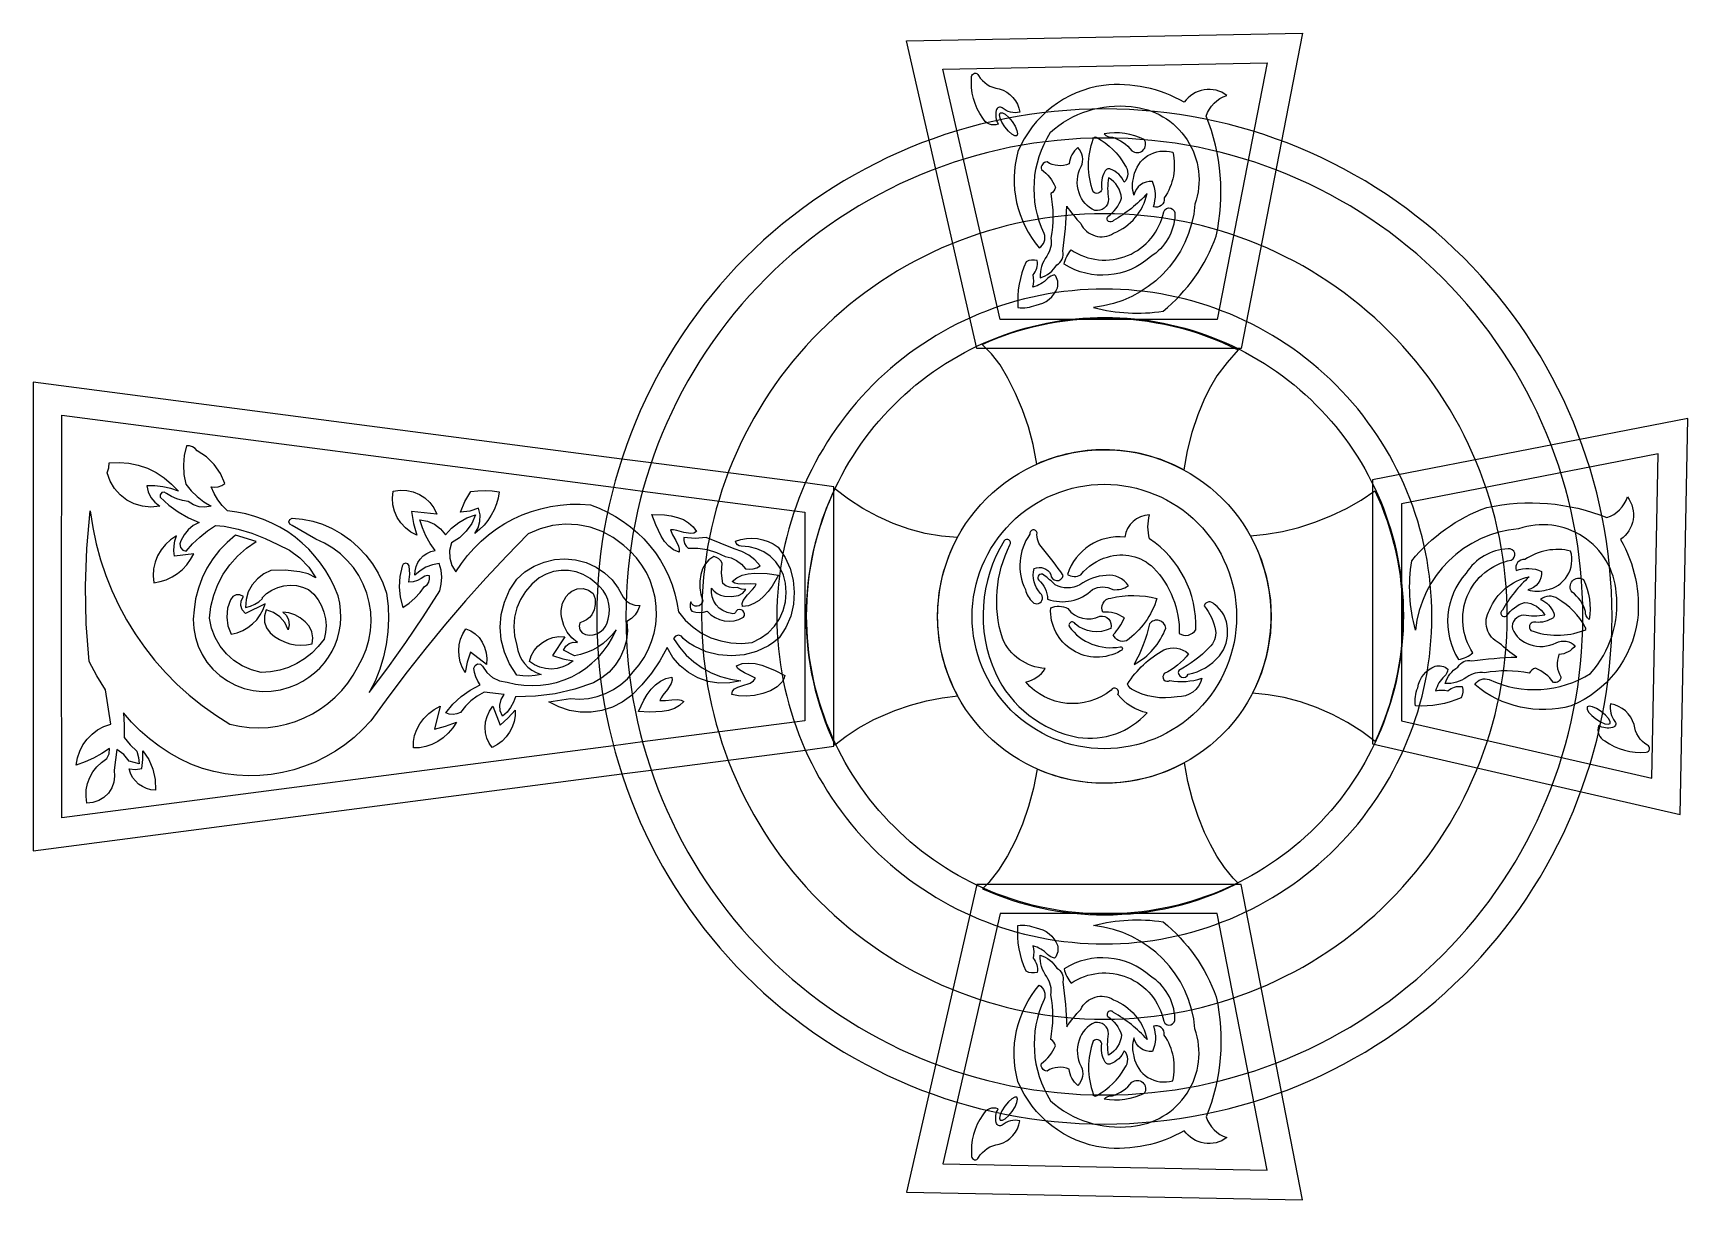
# Model space of a CAD drawing. Extents: x 3.9 to 46.1, y 10.1 to 39.9.
import ezdxf

# ---------------------------------------------------------------- set-up
doc = ezdxf.new("R2010")
doc.units = 0

msp = doc.modelspace()

# ---------------------------------------------------------------- linework, layer by layer
for points in [[(34.709, 31.833), (27.97, 31.833), (26.169, 39.681), (36.27, 39.88), (34.709, 31.833)], [(34.097, 32.575), (28.562, 32.575), (27.097, 38.957), (35.366, 39.12), (34.097, 32.575)], [(28.564, 37.845), (28.617, 37.848), (28.692, 37.808), (28.779, 37.73), (28.868, 37.622), (28.943, 37.503), (28.99, 37.396), (29.005, 37.312), (28.985, 37.263), (28.932, 37.259), (28.857, 37.3), (28.77, 37.378), (28.681, 37.486), (28.606, 37.605), (28.559, 37.712), (28.544, 37.796), (28.564, 37.845)], [(24.321, 25), (24.321, 28.21), (24.321, 28.31), (23.594, 28.405), (19.663, 28.918), (18.913, 29.016), (3.901, 30.977), (3.902, 25), (3.901, 19.023), (18.913, 20.984), (19.663, 21.082), (23.594, 21.595), (24.321, 21.69), (24.321, 21.79), (24.321, 25)], [(4.626, 25), (4.63, 30.133), (18.701, 28.295), (19.443, 28.198), (23.314, 27.693), (23.579, 27.658), (23.579, 25), (23.579, 22.342), (23.314, 22.307), (19.443, 21.802), (18.701, 21.705), (4.63, 19.867), (4.626, 25)], [(38.052, 28.489), (38.052, 21.751), (45.9, 19.949), (46.099, 30.051), (38.052, 28.489)], [(9.752, 25.461), (9.744, 25.465), (9.736, 25.469), (9.857, 25.583), (9.992, 25.674), (10.139, 25.74), (10.294, 25.782), (10.454, 25.798), (10.615, 25.789), (10.774, 25.752), (10.928, 25.689), (11.059, 25.566), (11.168, 25.427), (11.255, 25.276), (11.319, 25.114), (11.358, 24.944), (11.371, 24.77), (11.359, 24.594), (11.32, 24.419), (11.174, 24.231), (11.008, 24.064), (10.824, 23.919), (10.625, 23.798), (10.412, 23.702), (10.189, 23.631), (9.957, 23.588), (9.719, 23.573), (9.466, 23.638), (9.231, 23.742), (9.018, 23.88), (8.83, 24.048), (8.671, 24.243), (8.543, 24.462), (8.451, 24.701), (8.397, 24.956), (8.434, 25.255), (8.506, 25.544), (8.612, 25.82), (8.75, 26.08), (8.919, 26.322), (9.116, 26.543), (9.34, 26.74), (9.589, 26.91), (9.066, 27.073), (8.849, 26.89), (8.654, 26.688), (8.482, 26.468), (8.334, 26.232), (8.211, 25.982), (8.115, 25.72), (8.045, 25.448), (8.005, 25.168), (7.986, 24.93), (7.997, 24.695), (8.039, 24.466), (8.109, 24.244), (8.208, 24.033), (8.333, 23.836), (8.484, 23.655), (8.659, 23.492), (8.854, 23.355), (9.063, 23.245), (9.282, 23.163), (9.509, 23.111), (9.741, 23.087), (9.975, 23.094), (10.209, 23.131), (10.438, 23.198), (10.615, 23.267), (10.781, 23.35), (10.936, 23.449), (11.079, 23.56), (11.211, 23.683), (11.329, 23.818), (11.434, 23.962), (11.525, 24.115), (11.601, 24.276), (11.663, 24.443), (11.708, 24.616), (11.737, 24.793), (11.749, 24.974), (11.744, 25.157), (11.721, 25.342), (11.679, 25.526), (11.589, 25.749), (11.485, 25.962), (11.366, 26.166), (11.234, 26.359), (11.089, 26.542), (10.932, 26.714), (10.764, 26.874), (10.585, 27.021), (10.396, 27.156), (10.197, 27.277), (9.991, 27.384), (9.776, 27.477), (9.554, 27.554), (9.326, 27.616), (9.093, 27.662), (8.854, 27.691), (8.724, 27.827), (8.61, 27.977), (8.515, 28.138), (8.438, 28.31), (8.531, 28.298), (8.623, 28.309), (8.71, 28.34), (8.789, 28.391), (8.678, 28.65), (8.521, 28.88), (8.322, 29.075), (8.086, 29.229), (8.032, 29.289), (7.965, 29.33), (7.889, 29.352), (7.809, 29.352), (7.756, 29.11), (7.736, 28.864), (7.748, 28.618), (7.793, 28.375), (7.93, 28.208), (8.084, 28.059), (8.254, 27.926), (8.438, 27.813), (8.284, 27.786), (8.132, 27.798), (7.987, 27.849), (7.858, 27.935), (7.709, 27.957), (7.566, 27.999), (7.43, 28.059), (7.303, 28.139), (7.245, 28.171), (7.18, 28.159), (7.138, 28.107), (7.139, 28.041), (7.362, 27.842), (7.604, 27.667), (7.862, 27.519), (8.135, 27.398), (7.986, 27.319), (7.856, 27.213), (7.749, 27.083), (7.67, 26.934), (7.643, 26.85), (7.661, 26.764), (7.718, 26.696), (7.801, 26.666), (7.969, 26.852), (8.151, 27.024), (8.345, 27.182), (8.552, 27.325), (8.772, 27.3), (9.128, 27.225), (9.477, 27.123), (9.816, 26.993), (10.144, 26.836), (10.439, 26.69), (10.703, 26.497), (10.93, 26.262), (11.115, 25.99), (10.915, 26.085), (10.699, 26.136), (10.333, 26.183), (9.964, 26.177), (9.781, 26.086), (9.62, 25.962), (9.487, 25.809), (9.385, 25.632), (9.335, 25.435), (9.319, 25.233), (9.441, 25.262), (9.555, 25.311), (9.659, 25.378), (9.752, 25.461)], [(38.795, 27.877), (38.795, 22.342), (45.176, 20.877), (45.339, 29.147), (38.795, 27.877)], [(7.605, 28.196), (7.411, 28.261), (7.212, 28.306), (7.009, 28.331), (6.805, 28.334), (6.839, 28.178), (6.907, 28.036), (7.006, 27.912), (7.131, 27.813), (6.906, 27.79), (6.687, 27.81), (6.479, 27.871), (6.288, 27.969), (6.118, 28.101), (5.976, 28.264), (5.865, 28.454), (5.792, 28.668), (5.835, 28.791), (5.841, 28.92), (6.092, 28.93), (6.34, 28.909), (6.582, 28.858), (6.814, 28.779), (7.035, 28.672), (7.243, 28.538), (7.433, 28.379), (7.605, 28.196)], [(5.36, 27.691), (5.422, 27.269), (5.509, 26.854), (5.62, 26.447), (5.753, 26.048), (5.908, 25.659), (6.085, 25.28), (6.283, 24.913), (6.501, 24.557), (6.74, 24.215), (6.998, 23.886), (7.274, 23.572), (7.569, 23.274), (7.881, 22.992), (8.211, 22.727), (8.557, 22.481), (8.919, 22.254), (9.163, 22.201), (9.408, 22.171), (9.651, 22.161), (9.892, 22.172), (10.13, 22.203), (10.363, 22.254), (10.591, 22.323), (10.812, 22.412), (11.024, 22.518), (11.227, 22.641), (11.42, 22.782), (11.601, 22.939), (11.77, 23.111), (11.924, 23.299), (12.063, 23.502), (12.185, 23.719), (12.304, 23.935), (12.398, 24.161), (12.466, 24.395), (12.508, 24.634), (12.523, 24.876), (12.513, 25.119), (12.475, 25.36), (12.411, 25.598), (12.32, 25.828), (12.206, 26.045), (12.07, 26.246), (11.913, 26.431), (11.736, 26.598), (11.542, 26.746), (11.332, 26.872), (11.107, 26.975), (10.511, 27.325), (10.448, 27.351), (10.422, 27.414), (10.448, 27.478), (10.511, 27.504), (10.774, 27.482), (11.032, 27.43), (11.283, 27.351), (11.524, 27.243), (11.768, 27.106), (11.994, 26.945), (12.202, 26.763), (12.39, 26.561), (12.556, 26.341), (12.7, 26.105), (12.819, 25.855), (12.912, 25.591), (12.953, 25.264), (12.966, 24.937), (12.951, 24.611), (12.908, 24.288), (12.839, 23.969), (12.743, 23.657), (12.62, 23.354), (12.471, 23.06), (12.945, 23.692), (13.403, 24.336), (13.845, 24.991), (14.271, 25.656), (14.311, 25.828), (14.322, 26.003), (14.304, 26.178), (14.259, 26.348), (14.085, 26.317), (13.92, 26.255), (13.768, 26.166), (13.634, 26.051), (13.64, 26.166), (13.667, 26.274), (13.712, 26.375), (13.773, 26.466), (13.85, 26.544), (13.94, 26.609), (14.041, 26.657), (14.153, 26.686), (14.026, 26.866), (13.918, 27.057), (13.83, 27.258), (13.761, 27.467), (13.956, 27.433), (14.136, 27.355), (14.291, 27.236), (14.414, 27.081), (14.573, 27.254), (14.756, 27.399), (14.96, 27.513), (15.181, 27.593), (15.085, 27.371), (14.947, 27.174), (14.774, 27.008), (14.569, 26.877), (14.523, 26.686), (14.528, 26.492), (14.582, 26.305), (14.683, 26.136), (14.825, 26.352), (14.979, 26.556), (15.147, 26.746), (15.327, 26.923), (15.518, 27.086), (15.719, 27.235), (15.93, 27.369), (16.149, 27.488), (16.376, 27.591), (16.61, 27.679), (16.85, 27.75), (17.096, 27.804), (17.345, 27.842), (17.599, 27.861), (17.855, 27.863), (18.112, 27.846), (18.336, 27.762), (18.55, 27.664), (18.756, 27.552), (18.952, 27.427), (19.137, 27.289), (19.313, 27.138), (19.477, 26.977), (19.629, 26.805), (19.769, 26.622), (19.896, 26.43), (20.009, 26.23), (20.109, 26.021), (20.194, 25.805), (20.265, 25.582), (20.319, 25.353), (20.358, 25.119), (20.531, 24.909), (20.729, 24.729), (20.948, 24.578), (21.184, 24.46), (21.435, 24.376), (21.696, 24.326), (21.964, 24.313), (22.236, 24.338), (22.452, 24.444), (22.642, 24.584), (22.803, 24.752), (22.933, 24.943), (23.028, 25.153), (23.087, 25.377), (23.107, 25.612), (23.085, 25.852), (23.035, 26.051), (22.951, 26.233), (22.838, 26.396), (22.699, 26.535), (22.538, 26.647), (22.358, 26.73), (22.164, 26.781), (21.958, 26.796), (21.906, 26.805), (21.862, 26.83), (21.829, 26.869), (21.811, 26.918), (21.949, 26.963), (22.09, 26.989), (22.232, 26.997), (22.373, 26.987), (22.512, 26.959), (22.647, 26.914), (22.776, 26.851), (22.897, 26.771), (23.075, 26.506), (23.203, 26.221), (23.282, 25.923), (23.311, 25.617), (23.291, 25.311), (23.22, 25.01), (23.1, 24.722), (22.93, 24.452), (22.794, 24.345), (22.652, 24.253), (22.351, 24.11), (22.033, 24.023), (21.708, 23.993), (21.382, 24.019), (21.064, 24.101), (20.76, 24.24), (20.617, 24.331), (20.48, 24.435), (20.433, 24.498), (20.358, 24.522), (20.283, 24.498), (20.235, 24.435), (20.384, 24.215), (20.556, 24.017), (20.749, 23.841), (20.961, 23.69), (21.19, 23.565), (21.432, 23.467), (21.686, 23.399), (21.95, 23.361), (21.667, 23.304), (21.386, 23.299), (21.112, 23.343), (20.852, 23.434), (20.612, 23.568), (20.398, 23.744), (20.216, 23.958), (20.072, 24.207), (19.885, 23.873), (19.669, 23.557), (19.426, 23.261), (19.158, 22.986), (18.924, 22.817), (18.672, 22.69), (18.406, 22.604), (18.131, 22.561), (17.853, 22.562), (17.577, 22.605), (17.308, 22.692), (17.051, 22.824), (17.606, 22.905), (17.837, 22.893), (18.064, 22.911), (18.286, 22.959), (18.498, 23.034), (18.699, 23.135), (18.886, 23.262), (19.056, 23.414), (19.207, 23.589), (19.354, 23.764), (19.481, 23.953), (19.587, 24.152), (19.672, 24.361), (19.736, 24.577), (19.777, 24.799), (19.795, 25.025), (19.79, 25.254), (19.76, 25.481), (19.708, 25.702), (19.634, 25.915), (19.539, 26.119), (19.423, 26.312), (19.288, 26.493), (19.133, 26.661), (18.962, 26.812), (18.697, 27.013), (18.411, 27.169), (18.107, 27.278), (17.791, 27.34), (17.47, 27.354), (17.149, 27.321), (16.833, 27.238), (16.529, 27.105), (15.983, 26.546), (15.45, 25.976), (14.929, 25.396), (14.42, 24.804), (13.923, 24.202), (13.44, 23.59), (12.969, 22.968), (12.512, 22.335), (12.305, 22.115), (12.085, 21.913), (11.853, 21.729), (11.61, 21.564), (11.356, 21.417), (11.094, 21.289), (10.823, 21.18), (10.546, 21.091), (10.263, 21.022), (9.975, 20.973), (9.684, 20.944), (9.391, 20.937), (9.096, 20.951), (8.802, 20.986), (8.508, 21.043), (8.217, 21.123), (7.925, 21.235), (7.643, 21.368), (7.372, 21.519), (7.112, 21.689), (6.865, 21.877), (6.632, 22.081), (6.412, 22.302), (6.209, 22.539), (6.227, 22.226), (6.225, 21.912), (6.374, 21.728), (6.543, 21.562), (6.586, 21.405), (6.609, 21.245), (6.347, 21.31), (6.212, 21.481), (6.037, 21.611), (5.964, 21.082), (5.98, 20.926), (5.96, 20.772), (5.907, 20.626), (5.821, 20.495), (5.708, 20.386), (5.574, 20.306), (5.427, 20.258), (5.27, 20.243), (5.251, 20.411), (5.258, 20.577), (5.29, 20.737), (5.346, 20.891), (5.425, 21.034), (5.525, 21.164), (5.645, 21.278), (5.784, 21.375), (5.838, 21.5), (5.849, 21.635), (5.651, 21.504), (5.442, 21.389), (5.225, 21.291), (5, 21.212), (5.032, 21.394), (5.09, 21.566), (5.172, 21.726), (5.277, 21.871), (5.403, 21.999), (5.547, 22.107), (5.707, 22.192), (5.882, 22.254), (5.751, 23.133), (5.528, 23.484), (5.327, 23.849), (5.257, 24.809), (5.24, 25.771), (5.274, 26.732), (5.36, 27.691)], [(13.687, 27.073), (13.531, 27.155), (13.394, 27.261), (13.279, 27.386), (13.187, 27.528), (13.119, 27.683), (13.078, 27.848), (13.066, 28.02), (13.083, 28.196), (13.258, 28.223), (13.43, 28.217), (13.596, 28.18), (13.751, 28.115), (13.892, 28.024), (14.016, 27.907), (14.117, 27.769), (14.194, 27.61), (13.549, 27.675), (13.603, 27.37), (13.687, 27.073)], [(14.802, 27.663), (14.909, 27.936), (15.067, 28.184), (15.246, 28.207), (15.427, 28.214), (15.607, 28.205), (15.786, 28.179), (15.758, 28.022), (15.715, 27.87), (15.657, 27.723), (15.585, 27.583), (15.499, 27.451), (15.4, 27.328), (15.288, 27.215), (15.165, 27.113), (15.253, 27.263), (15.297, 27.427), (15.299, 27.597), (15.255, 27.764), (15.035, 27.685), (14.802, 27.663)], [(20.376, 26.641), (20.233, 26.699), (20.111, 26.791), (20.006, 26.909), (19.917, 27.045), (19.778, 27.337), (19.681, 27.603), (20.006, 27.593), (20.172, 27.568), (20.332, 27.528), (20.483, 27.47), (20.618, 27.391), (20.732, 27.29), (20.822, 27.165), (20.754, 27.126), (20.674, 27.114), (20.496, 27.141), (20.313, 27.192), (20.228, 27.21), (20.151, 27.213), (20.21, 27.081), (20.292, 26.942), (20.359, 26.796), (20.376, 26.72), (20.376, 26.641)], [(7.997, 26.6), (7.507, 26.543), (7.493, 26.673), (7.497, 26.803), (7.518, 26.931), (7.556, 27.056), (7.405, 26.957), (7.274, 26.837), (7.164, 26.7), (7.076, 26.549), (7.012, 26.387), (6.973, 26.216), (6.961, 26.039), (6.976, 25.86), (7.141, 25.889), (7.298, 25.939), (7.447, 26.008), (7.585, 26.095), (7.71, 26.2), (7.822, 26.319), (7.918, 26.453), (7.997, 26.6)], [(22.44, 26.291), (22.306, 26.443), (22.149, 26.568), (21.971, 26.662), (21.778, 26.723), (21.068, 27.016), (20.782, 26.99), (20.497, 27.016), (20.497, 26.938), (20.516, 26.864), (20.552, 26.797), (20.603, 26.739), (20.85, 26.743), (21.093, 26.708), (21.328, 26.636), (21.55, 26.527), (21.701, 26.493), (21.84, 26.428), (21.963, 26.335), (22.064, 26.218), (22.162, 26.205), (22.26, 26.213), (22.354, 26.242), (22.44, 26.291)], [(13.312, 26.283), (13.251, 26.022), (13.233, 25.757), (13.259, 25.492), (13.328, 25.233), (13.489, 25.341), (13.636, 25.467), (13.768, 25.608), (13.883, 25.764), (13.949, 25.811), (13.994, 25.876), (14.013, 25.952), (14.006, 26.033), (13.948, 26.043), (13.891, 26.031), (13.801, 25.965), (13.701, 25.917), (13.594, 25.887), (13.483, 25.876), (13.507, 26.083), (13.491, 26.291), (13.458, 26.344), (13.398, 26.363), (13.34, 26.339), (13.312, 26.283)], [(16.855, 23.524), (16.701, 23.493), (16.546, 23.48), (16.39, 23.485), (16.235, 23.507), (16.05, 23.789), (15.918, 24.091), (15.839, 24.406), (15.812, 24.728), (15.839, 25.051), (15.918, 25.366), (16.05, 25.668), (16.235, 25.949), (16.444, 26.137), (16.678, 26.285), (16.93, 26.39), (17.193, 26.452), (17.464, 26.471), (17.736, 26.446), (18.003, 26.375), (18.259, 26.259), (18.476, 26.111), (18.665, 25.931), (18.822, 25.724), (18.945, 25.493), (19.026, 25.397), (19.128, 25.328), (19.244, 25.288), (19.37, 25.282), (19.326, 25.154), (19.254, 25.04), (19.159, 24.946), (19.043, 24.875), (19.056, 24.633), (19.03, 24.396), (18.969, 24.17), (18.873, 23.956), (18.746, 23.76), (18.589, 23.584), (18.404, 23.434), (18.194, 23.312), (17.712, 23.145), (17.217, 23.029), (16.712, 22.965), (16.202, 22.954), (16.15, 22.812), (16.078, 22.68), (15.986, 22.561), (15.875, 22.457), (15.814, 22.595), (15.801, 22.741), (15.835, 22.884), (15.916, 23.011), (15.402, 23.068), (15.227, 22.969), (15.067, 22.849), (14.924, 22.711), (14.798, 22.555), (14.707, 22.516), (14.611, 22.502), (14.514, 22.512), (14.422, 22.547), (14.605, 22.767), (14.815, 22.96), (15.049, 23.124), (15.304, 23.255), (15.239, 23.353), (15.19, 23.459), (15.157, 23.57), (15.141, 23.686), (15.17, 23.753), (15.233, 23.79), (15.306, 23.783), (15.361, 23.735), (15.471, 23.571), (15.618, 23.444), (15.794, 23.361), (15.99, 23.328), (16.202, 23.277), (16.416, 23.247), (16.628, 23.236), (16.838, 23.245), (17.045, 23.273), (17.248, 23.32), (17.445, 23.384), (17.635, 23.465), (17.817, 23.563), (17.989, 23.676), (18.152, 23.806), (18.303, 23.95), (18.441, 24.108), (18.565, 24.28), (18.673, 24.465), (18.766, 24.663), (18.667, 24.535), (18.556, 24.418), (18.435, 24.313), (18.304, 24.221), (18.164, 24.143), (18.017, 24.079), (17.863, 24.029), (17.704, 23.996), (17.427, 24.142), (17.482, 24.241), (17.568, 24.31), (17.672, 24.344), (17.786, 24.338), (17.638, 24.458), (17.52, 24.604), (17.434, 24.772), (17.386, 24.956), (17.369, 25.054), (17.367, 25.152), (17.405, 25.341), (17.498, 25.51), (17.562, 25.584), (17.639, 25.648), (17.778, 25.705), (17.924, 25.712), (18.064, 25.671), (18.186, 25.583), (18.23, 25.448), (18.238, 25.309), (18.209, 25.172), (18.145, 25.046), (18.086, 24.973), (18.014, 24.914), (17.932, 24.87), (17.843, 24.842), (17.825, 24.75), (17.847, 24.658), (17.906, 24.584), (17.99, 24.541), (18.087, 24.527), (18.185, 24.534), (18.278, 24.561), (18.365, 24.607), (18.439, 24.671), (18.498, 24.748), (18.54, 24.836), (18.562, 24.932), (18.589, 25.059), (18.596, 25.187), (18.584, 25.312), (18.553, 25.435), (18.505, 25.551), (18.439, 25.659), (18.357, 25.757), (18.259, 25.843), (18.104, 25.973), (17.932, 26.071), (17.749, 26.138), (17.558, 26.172), (17.364, 26.174), (17.171, 26.144), (16.983, 26.08), (16.806, 25.982), (16.616, 25.823), (16.457, 25.64), (16.33, 25.436), (16.237, 25.217), (16.18, 24.985), (16.159, 24.747), (16.177, 24.505), (16.235, 24.264), (16.259, 24.137), (16.301, 24.016), (16.359, 23.903), (16.433, 23.801), (16.521, 23.71), (16.622, 23.633), (16.733, 23.57), (16.855, 23.524)], [(21.256, 26.527), (21.136, 26.444), (21.039, 26.337), (20.969, 26.212), (20.929, 26.071), (20.905, 25.901), (20.905, 25.73), (20.929, 25.561), (20.978, 25.396), (20.963, 25.345), (20.932, 25.303), (20.889, 25.274), (20.837, 25.26), (20.784, 25.265), (20.737, 25.287), (20.7, 25.323), (20.676, 25.371), (20.656, 25.312), (20.654, 25.25), (20.669, 25.19), (20.701, 25.135), (20.797, 25.108), (20.897, 25.099), (20.996, 25.108), (21.093, 25.135), (21.185, 25.044), (21.29, 24.973), (21.405, 24.921), (21.525, 24.89), (21.65, 24.88), (21.775, 24.891), (21.897, 24.925), (22.015, 24.981), (22.038, 25.023), (22.042, 25.069), (22.029, 25.114), (21.999, 25.152), (21.956, 25.174), (21.91, 25.179), (21.865, 25.166), (21.827, 25.135), (21.814, 25.099), (21.784, 25.073), (21.746, 25.066), (21.709, 25.078), (21.597, 25.103), (21.493, 25.149), (21.4, 25.214), (21.32, 25.296), (21.259, 25.393), (21.218, 25.499), (21.199, 25.611), (21.203, 25.725), (21.265, 25.646), (21.344, 25.584), (21.434, 25.542), (21.533, 25.522), (21.714, 25.509), (21.893, 25.534), (21.996, 25.595), (22.076, 25.685), (21.963, 25.7), (21.856, 25.742), (21.757, 25.733), (21.66, 25.748), (21.569, 25.785), (21.488, 25.843), (21.453, 26.101), (21.472, 26.36), (21.436, 26.423), (21.386, 26.473), (21.325, 26.508), (21.256, 26.527)], [(21.728, 25.889), (21.846, 25.988), (21.985, 26.054), (22.138, 26.092), (22.3, 26.108), (22.624, 26.095), (22.906, 26.058), (22.746, 25.775), (22.648, 25.64), (22.538, 25.517), (22.416, 25.411), (22.284, 25.328), (22.141, 25.273), (21.989, 25.252), (21.985, 25.33), (22.011, 25.406), (22.117, 25.551), (22.248, 25.689), (22.303, 25.757), (22.341, 25.823), (22.196, 25.832), (22.035, 25.824), (21.874, 25.832), (21.799, 25.852), (21.728, 25.889)], [(9.817, 25.323), (9.319, 25.078), (9.235, 25.167), (9.195, 25.281), (9.204, 25.403), (9.262, 25.51), (9.175, 25.555), (9.077, 25.555), (8.991, 25.509), (8.936, 25.428), (8.859, 25.212), (8.837, 24.987), (8.868, 24.763), (8.952, 24.549), (9.104, 24.585), (9.247, 24.641), (9.379, 24.716), (9.499, 24.809), (9.604, 24.917), (9.694, 25.04), (9.765, 25.176), (9.817, 25.323)], [(9.842, 25.168), (9.8, 25.014), (9.805, 24.859), (9.855, 24.711), (9.948, 24.582), (10.06, 24.488), (10.182, 24.411), (10.311, 24.35), (10.447, 24.305), (10.587, 24.278), (10.73, 24.269), (10.874, 24.278), (11.018, 24.305), (11.035, 24.46), (11.009, 24.612), (10.942, 24.75), (10.838, 24.867), (10.714, 24.967), (10.575, 25.042), (10.424, 25.09), (10.266, 25.111), (10.359, 25.023), (10.415, 24.912), (10.432, 24.788), (10.405, 24.663), (10.32, 24.843), (10.193, 24.992), (10.031, 25.103), (9.842, 25.168)], [(14.918, 23.575), (14.844, 23.704), (14.792, 23.842), (14.762, 23.986), (14.754, 24.133), (14.767, 24.28), (14.801, 24.424), (14.857, 24.561), (14.935, 24.688), (15.062, 24.635), (15.175, 24.559), (15.272, 24.461), (15.352, 24.346), (15.412, 24.217), (15.452, 24.077), (15.468, 23.928), (15.459, 23.774), (15.051, 24.094), (14.973, 23.838), (14.918, 23.575)], [(17.673, 23.867), (17.546, 23.778), (17.41, 23.714), (17.266, 23.674), (17.118, 23.659), (16.971, 23.67), (16.826, 23.705), (16.687, 23.764), (16.557, 23.849), (16.606, 23.997), (16.68, 24.13), (16.775, 24.245), (16.887, 24.34), (17.015, 24.414), (17.155, 24.464), (17.304, 24.487), (17.458, 24.482), (17.149, 24.003), (17.408, 23.921), (17.673, 23.867)], [(21.835, 23.743), (21.982, 23.798), (22.142, 23.814), (22.31, 23.799), (22.48, 23.759), (22.803, 23.633), (23.068, 23.491), (23.043, 23.41), (23.002, 23.336), (22.878, 23.208), (22.709, 23.107), (22.512, 23.033), (22.3, 22.986), (22.087, 22.967), (21.89, 22.975), (21.721, 23.011), (21.732, 23.094), (21.787, 23.153), (21.873, 23.195), (21.977, 23.228), (22.19, 23.3), (22.273, 23.355), (22.324, 23.431), (22.189, 23.496), (22.04, 23.559), (21.911, 23.636), (21.864, 23.685), (21.835, 23.743)], [(20.497, 22.836), (20.387, 22.728), (20.254, 22.652), (20.104, 22.602), (19.944, 22.573), (19.62, 22.56), (19.337, 22.574), (19.473, 22.869), (19.56, 23.012), (19.66, 23.143), (19.773, 23.258), (19.898, 23.351), (20.036, 23.417), (20.186, 23.45), (20.196, 23.373), (20.176, 23.295), (20.082, 23.142), (19.963, 22.994), (19.913, 22.923), (19.88, 22.854), (20.026, 22.856), (20.185, 22.877), (20.346, 22.882), (20.423, 22.867), (20.497, 22.836)], [(14.699, 22.306), (14.603, 22.157), (14.488, 22.023), (14.359, 21.907), (14.218, 21.811), (14.069, 21.735), (13.914, 21.682), (13.757, 21.654), (13.601, 21.653), (13.601, 21.808), (13.63, 21.964), (13.686, 22.117), (13.766, 22.263), (13.869, 22.399), (13.991, 22.522), (14.13, 22.627), (14.284, 22.711), (14.136, 22.123), (14.418, 22.201), (14.699, 22.306)], [(16.195, 22.611), (16.192, 22.463), (16.166, 22.318), (16.119, 22.178), (16.051, 22.047), (15.964, 21.927), (15.861, 21.821), (15.743, 21.732), (15.611, 21.662), (15.529, 21.772), (15.471, 21.895), (15.437, 22.029), (15.427, 22.168), (15.441, 22.31), (15.479, 22.451), (15.541, 22.587), (15.627, 22.714), (15.815, 22.232), (16.013, 22.412), (16.195, 22.611)], [(44.113, 22.271), (44.116, 22.324), (44.075, 22.399), (43.997, 22.486), (43.889, 22.575), (43.771, 22.65), (43.664, 22.697), (43.58, 22.712), (43.53, 22.692), (43.527, 22.639), (43.568, 22.564), (43.646, 22.477), (43.754, 22.388), (43.872, 22.313), (43.979, 22.266), (44.063, 22.251), (44.113, 22.271)], [(6.699, 21.578), (6.85, 21.352), (6.957, 21.104), (7.016, 20.841), (7.025, 20.569), (6.906, 20.581), (6.793, 20.612), (6.688, 20.661), (6.592, 20.726), (6.509, 20.805), (6.439, 20.897), (6.384, 21.001), (6.347, 21.114), (6.511, 21.096), (6.674, 21.123), (6.697, 21.35), (6.699, 21.578)], [(34.709, 18.167), (27.97, 18.167), (26.169, 10.319), (36.27, 10.12), (34.709, 18.167)], [(34.097, 17.425), (28.562, 17.425), (27.097, 11.043), (35.366, 10.88), (34.097, 17.425)], [(28.564, 12.155), (28.617, 12.152), (28.692, 12.192), (28.779, 12.27), (28.868, 12.378), (28.943, 12.497), (28.99, 12.604), (29.005, 12.688), (28.985, 12.737), (28.932, 12.741), (28.857, 12.7), (28.77, 12.622), (28.681, 12.514), (28.606, 12.395), (28.559, 12.288), (28.544, 12.204), (28.564, 12.155)]]:
    msp.add_lwpolyline(points, close=True)
for points in [[(29.062, 37.861, -0.234626), (28.615, 37.973, 0.583174), (28.463, 37.909, 0.2054), (28.511, 37.558, -0.384827), (28.12, 37.709, -0.177719), (27.833, 38.77, -0.787315), (28.009, 38.802, 0.231561), (28.535, 38.459, -0.291821), (29.062, 37.861)], [(30.944, 32.883, 0.105295), (32.715, 32.788, 0.136889), (34.071, 34.702, 0.150554), (33.816, 37.765, -0.234795), (34.342, 38.292, 0.421878), (33.257, 38.116, 0.157442), (31.199, 38.547, 0.265564), (29.014, 36.856, 0.247326), (29.556, 34.399, 0.36205), (29.684, 34.766, -0.255843), (29.843, 37.35, -0.215026), (31.901, 38.004, -0.492038), (33.529, 35.516, -0.361048), (30.944, 32.883)], [(31.219, 37.945, 0.414214), (18.274, 25, 0.414214), (31.219, 12.055, 0.414214), (44.164, 25, 0.414214), (31.219, 37.945)], [(31.219, 37.203, 0.414214), (19.017, 25, 0.414214), (31.219, 12.797, 0.414214), (43.422, 25, 0.414214), (31.219, 37.203)], [(31.726, 36.074, 0.214771), (31.375, 36.409, 0.477709), (31.231, 36.349, 0.171761), (31.152, 35.891, -0.581566), (30.936, 35.827, -0.177911), (30.936, 37.175, -0.762031), (31.024, 37.215, -0.139147), (31.742, 36.513, -0.362644), (31.726, 36.074)], [(32.236, 37.167, 0.158163), (31.215, 37.311, 0.256196), (31.423, 37.223, -0.157582), (31.917, 36.88, 0.859061), (32.236, 37.167)], [(30.258, 35.468, 0.038721), (30.617, 35.021, 0.448768), (31.455, 34.774, 0.247435), (32.308, 35.787, -0.079644), (31.455, 35.101, -1), (31.303, 35.205, 0.17183), (31.654, 35.667, 0.25245), (31.327, 36.186, 0.090887), (31.327, 35.643, -0.460976), (30.976, 35.356, -0.219401), (30.577, 35.803, -0.21063), (30.625, 36.473, 0.312948), (30.545, 36.96, 0.215656), (30.322, 36.545, -0.246117), (29.756, 36.593, 0.482556), (29.612, 36.401, -0.145018), (29.971, 35.947, -0.216609), (29.851, 35.787, -0.092879), (29.855, 34.65, -0.201858), (29.748, 34.192, 0.176284), (29.584, 33.641, 0.194149), (30.003, 33.968, 0.35195), (30.162, 34.319, 0.02653), (30.258, 35.468)], [(32.962, 36.84, -0.211419), (32.747, 35.675, -0.552925), (32.468, 35.452, 0.196989), (32.444, 36.098, 0.378105), (31.973, 35.747, -0.146302), (31.973, 36.226, -0.450769), (32.962, 36.84)], [(31.219, 35.271, 0.414214), (20.948, 25, 0.414214), (31.219, 14.729, 0.414214), (41.491, 25, 0.414214), (31.219, 35.271)], [(32.731, 35.324, -0.906755), (33.018, 35.245, -0.248376), (32.396, 34.176, -0.335609), (30.194, 33.984, -0.123106), (30.37, 34.351, 0.535608), (32.731, 35.324)], [(29.221, 34.048, 0.123682), (29.014, 32.883, 0.136184), (29.476, 32.943, 0.266645), (30.023, 33.382, 0.247286), (29.951, 33.713, 0.161537), (29.768, 33.621, -0.144009), (29.397, 33.398, 0.115828), (29.401, 33.713, 0.210481), (29.508, 34.076, 0.203602), (29.221, 34.048)], [(31.219, 33.351, 0.414214), (22.868, 25, 0.414214), (31.219, 16.649, 0.414214), (39.571, 25, 0.414214), (31.219, 33.351)], [(31.235, 32.629, -0.414214), (38.844, 25.02, -0.414214), (31.235, 17.411, -0.414214), (23.627, 25.02, -0.414214), (31.235, 32.629)], [(33.242, 28.741, 0.124538), (31.219, 29.253, 0.10449), (29.499, 28.889), (29.406, 29.383), (29.284, 29.838), (29.133, 30.268), (28.953, 30.687), (28.757, 31.081), (28.558, 31.416), (28.344, 31.7), (28.102, 31.941, -0.105938), (31.219, 32.609, -0.116675), (34.629, 31.802), (34.346, 31.48), (34.089, 31.138), (33.923, 30.855), (33.776, 30.562), (33.6, 30.144), (33.451, 29.697), (33.33, 29.228), (33.242, 28.741)], [(31.219, 29.253, -0.414214), (35.472, 25, -0.414214), (31.219, 20.747, -0.414214), (26.967, 25, -0.414214), (31.219, 29.253)], [(31.219, 28.372, -0.414214), (34.591, 25, -0.414214), (31.219, 21.627, -0.414214), (27.847, 25, -0.414214), (31.219, 28.372)], [(24.345, 28.26, 0.111163), (23.611, 25, 0.111486), (24.349, 21.731), (24.636, 21.952), (24.941, 22.148), (25.344, 22.369), (25.874, 22.602), (26.277, 22.742), (26.683, 22.851), (27.086, 22.928), (27.481, 22.973, -0.12488), (26.967, 25, -0.123777), (27.472, 27.011), (27.064, 27.045), (26.653, 27.117), (26.243, 27.226), (25.837, 27.37), (25.44, 27.548), (25.056, 27.756), (24.69, 27.994), (24.345, 28.26)], [(38.118, 28.209, -0.109295), (38.828, 25, -0.108602), (38.127, 21.809), (37.788, 22.067), (37.421, 22.299), (37.033, 22.503), (36.63, 22.677), (36.218, 22.82), (35.804, 22.93), (35.394, 23.004), (34.995, 23.042, 0.120178), (35.472, 25, 0.127004), (34.941, 27.059), (35.344, 27.096), (35.757, 27.166), (36.174, 27.269), (36.589, 27.402), (36.997, 27.564), (37.392, 27.754), (37.768, 27.97), (38.118, 28.209)], [(39.151, 24.651, -0.105295), (39.055, 26.422, -0.136889), (40.97, 27.778, -0.150554), (44.033, 27.523, 0.234795), (44.559, 28.049, -0.421878), (44.384, 26.964, -0.157442), (44.815, 24.906, -0.265564), (43.123, 22.721, -0.247326), (40.667, 23.263, -0.36205), (41.034, 23.391, 0.255843), (43.618, 23.55, 0.215026), (44.272, 25.608, 0.492038), (41.783, 27.236, 0.361048), (39.151, 24.651)], [(33.13, 24.567, 0.425369), (33.549, 24.663, 0.259632), (32.372, 26.984, -0.135824), (32.372, 27.589, 0.378672), (31.744, 27.025, 0.354737), (30.277, 26.074, 0.284823), (30.616, 26.066, -0.154212), (31.3, 26.517, -0.278598), (32.469, 26.243, -0.198985), (33.13, 24.567)], [(30.172, 26.049, 0.017132), (29.641, 26.742, -0.23109), (29.504, 27.137, 1), (29.318, 27.097, 0.273695), (29.205, 25.687, 0.150157), (29.391, 25.365, 1), (29.592, 25.59, -0.265564), (29.431, 26.227, -0.388365), (29.85, 26.074, 0.908153), (30.172, 26.049)], [(28.811, 26.831, 1), (28.665, 26.928, 0.249566), (28.441, 23.562, 0.245009), (30.551, 21.916, 0.250482), (32.308, 22.544, -0.176723), (31.566, 23.012, 1), (31.389, 23.124, -0.408259), (29.213, 23.334, 0.206956), (29.713, 23.672, -0.281401), (28.617, 24.446, -0.193912), (28.811, 26.831)], [(41.592, 26.438, 0.906755), (41.512, 26.725, 0.248376), (40.443, 26.103, 0.335609), (40.252, 23.901, 0.123106), (40.619, 24.077, -0.535608), (41.592, 26.438)], [(43.108, 26.669, 0.211419), (41.943, 26.454, 0.552925), (41.72, 26.175, -0.196989), (42.366, 26.151, -0.378105), (42.015, 25.68, 0.146302), (42.493, 25.68, 0.450769), (43.108, 26.669)], [(31.437, 25.687, 0.17305), (31.832, 25.784, 0.290009), (31.268, 26.049, 0.140861), (30.591, 25.808, -0.248447), (29.963, 25.808, 0.042703), (29.673, 26.058, 0.955216), (29.544, 25.929, -0.217735), (29.769, 25.445, 0.287046), (30.914, 25.687, -0.250551), (31.437, 25.687)], [(41.736, 23.965, -0.038721), (41.289, 24.324, -0.448768), (41.042, 25.162, -0.247435), (42.055, 26.015, 0.079644), (41.369, 25.162, 1), (41.472, 25.01, -0.17183), (41.935, 25.361, -0.25245), (42.453, 25.034, -0.090887), (41.911, 25.034, 0.460976), (41.624, 24.683, 0.219401), (42.071, 24.284, 0.21063), (42.741, 24.332, -0.312948), (43.227, 24.252, -0.215656), (42.812, 24.029, 0.246117), (42.86, 23.463, -0.482556), (42.669, 23.319, 0.145018), (42.214, 23.678, 0.216609), (42.055, 23.558, 0.092879), (40.918, 23.562, 0.201858), (40.459, 23.455, -0.176284), (39.909, 23.291, -0.194149), (40.236, 23.71, -0.35195), (40.587, 23.869, -0.02653), (41.736, 23.965)], [(43.435, 25.943, -0.158163), (43.578, 24.922, -0.256196), (43.49, 25.13, 0.157582), (43.147, 25.624, -0.859061), (43.435, 25.943)], [(32.558, 25.461, -0.163361), (31.784, 24.381, -0.414214), (31.446, 24.535, 0.098086), (31.728, 24.962, 0.192582), (31.18, 25.107, -0.528704), (31.381, 25.469, -0.119104), (32.558, 25.461)], [(34.056, 24.639, -0.239452), (33.895, 24.212, -0.078869), (33.114, 23.624, 1), (33.355, 23.527, 0.17178), (34.153, 23.995, 0.205947), (34.355, 24.68, 0.250653), (34.016, 25.312, 0.608976), (33.766, 25.276, -0.112734), (34.056, 24.639)], [(42.342, 25.433, -0.214771), (42.677, 25.082, -0.477709), (42.617, 24.938, -0.171761), (42.158, 24.859, 0.581566), (42.094, 24.643, 0.177911), (43.443, 24.643, 0.762031), (43.482, 24.731, 0.139147), (42.78, 25.449, 0.362644), (42.342, 25.433)], [(31.623, 24.228, -1), (31.631, 24.124, -0.599069), (29.85, 25.22, -0.235089), (30.285, 25.203, 0.371312), (31.107, 25.01, -0.5619), (31.381, 24.696, -0.312482), (30.471, 24.817, 1), (30.325, 24.744, 0.292482), (31.623, 24.228)], [(32.783, 24.704, 0.703782), (32.372, 24.809, -0.068784), (31.977, 23.777, 0.186635), (32.783, 24.704)], [(33.363, 24.051, -0.126436), (32.747, 23.543, 0.91127), (32.892, 23.366, 0.121867), (33.702, 23.423, -0.371994), (33.073, 22.955, -0.181123), (31.913, 23.149, -0.143942), (31.808, 23.278, -0.121259), (32.735, 24.148, -0.296916), (33.363, 24.051)], [(40.316, 22.928, -0.123682), (39.151, 22.721, -0.136184), (39.211, 23.183, -0.266645), (39.65, 23.73, -0.247286), (39.981, 23.658, -0.161537), (39.889, 23.475, 0.144009), (39.666, 23.104, -0.115828), (39.981, 23.108, -0.210481), (40.344, 23.215, -0.203602), (40.316, 22.928)], [(44.129, 22.769, 0.234626), (44.24, 22.322, -0.583174), (44.176, 22.17, -0.2054), (43.825, 22.218, 0.384827), (43.977, 21.827, 0.177719), (45.038, 21.54, 0.787315), (45.07, 21.716, -0.231561), (44.727, 22.242, 0.291821), (44.129, 22.769)], [(34.63, 18.198), (34.504, 18.328), (34.284, 18.6), (34.089, 18.891), (33.923, 19.186), (33.776, 19.49), (33.61, 19.899), (33.466, 20.335), (33.348, 20.793), (33.259, 21.268, -0.125677), (31.219, 20.747, -0.104127), (29.505, 21.108), (29.409, 20.621), (29.283, 20.152), (29.13, 19.706), (28.953, 19.29), (28.75, 18.899), (28.515, 18.527), (28.271, 18.219), (28.111, 18.055, 0.105586), (31.219, 17.391, 0.116741), (34.63, 18.198)], [(30.944, 17.117, -0.105295), (32.715, 17.212, -0.136889), (34.071, 15.298, -0.150554), (33.816, 12.235, 0.234795), (34.342, 11.708, -0.421878), (33.257, 11.884, -0.157442), (31.199, 11.453, -0.265564), (29.014, 13.144, -0.247326), (29.556, 15.601, -0.36205), (29.684, 15.234, 0.255843), (29.843, 12.65, 0.215026), (31.901, 11.996, 0.492038), (33.529, 14.484, 0.361048), (30.944, 17.117)], [(29.221, 15.952, -0.123682), (29.014, 17.117, -0.136184), (29.476, 17.057, -0.266645), (30.023, 16.618, -0.247286), (29.951, 16.287, -0.161537), (29.768, 16.379, 0.144009), (29.397, 16.602, -0.115828), (29.401, 16.287, -0.210481), (29.508, 15.924, -0.203602), (29.221, 15.952)], [(30.258, 14.532, -0.038721), (30.617, 14.979, -0.448768), (31.455, 15.226, -0.247435), (32.308, 14.213, 0.079644), (31.455, 14.899, 1), (31.303, 14.795, -0.17183), (31.654, 14.333, -0.25245), (31.327, 13.814, -0.090887), (31.327, 14.357, 0.460976), (30.976, 14.644, 0.219401), (30.577, 14.197, 0.21063), (30.625, 13.527, -0.312948), (30.545, 13.04, -0.215656), (30.322, 13.455, 0.246117), (29.756, 13.407, -0.482556), (29.612, 13.599, 0.145018), (29.971, 14.053, 0.216609), (29.851, 14.213, 0.092879), (29.855, 15.35, 0.201858), (29.748, 15.808, -0.176284), (29.584, 16.359, -0.194149), (30.003, 16.032, -0.35195), (30.162, 15.681, -0.02653), (30.258, 14.532)], [(32.731, 14.676, 0.906755), (33.018, 14.755, 0.248376), (32.396, 15.824, 0.335609), (30.194, 16.016, 0.123106), (30.37, 15.649, -0.535608), (32.731, 14.676)], [(32.962, 13.16, 0.211419), (32.747, 14.325, 0.552925), (32.468, 14.548, -0.196989), (32.444, 13.902, -0.378105), (31.973, 14.253, 0.146302), (31.973, 13.774, 0.450769), (32.962, 13.16)], [(31.726, 13.926, -0.214771), (31.375, 13.591, -0.477709), (31.231, 13.651, -0.171761), (31.152, 14.109, 0.581566), (30.936, 14.173, 0.177911), (30.936, 12.825, 0.762031), (31.024, 12.785, 0.139147), (31.742, 13.487, 0.362644), (31.726, 13.926)], [(32.236, 12.833, -0.158163), (31.215, 12.689, -0.256196), (31.423, 12.777, 0.157582), (31.917, 13.12, -0.859061), (32.236, 12.833)], [(29.062, 12.139, 0.234626), (28.615, 12.027, -0.583174), (28.463, 12.091, -0.2054), (28.511, 12.442, 0.384827), (28.12, 12.291, 0.177719), (27.833, 11.23, 0.787315), (28.009, 11.198, -0.231561), (28.535, 11.541, 0.291821), (29.062, 12.139)]]:
    msp.add_lwpolyline(points, format="xyb", close=True)

doc.saveas('drawing.dxf')
